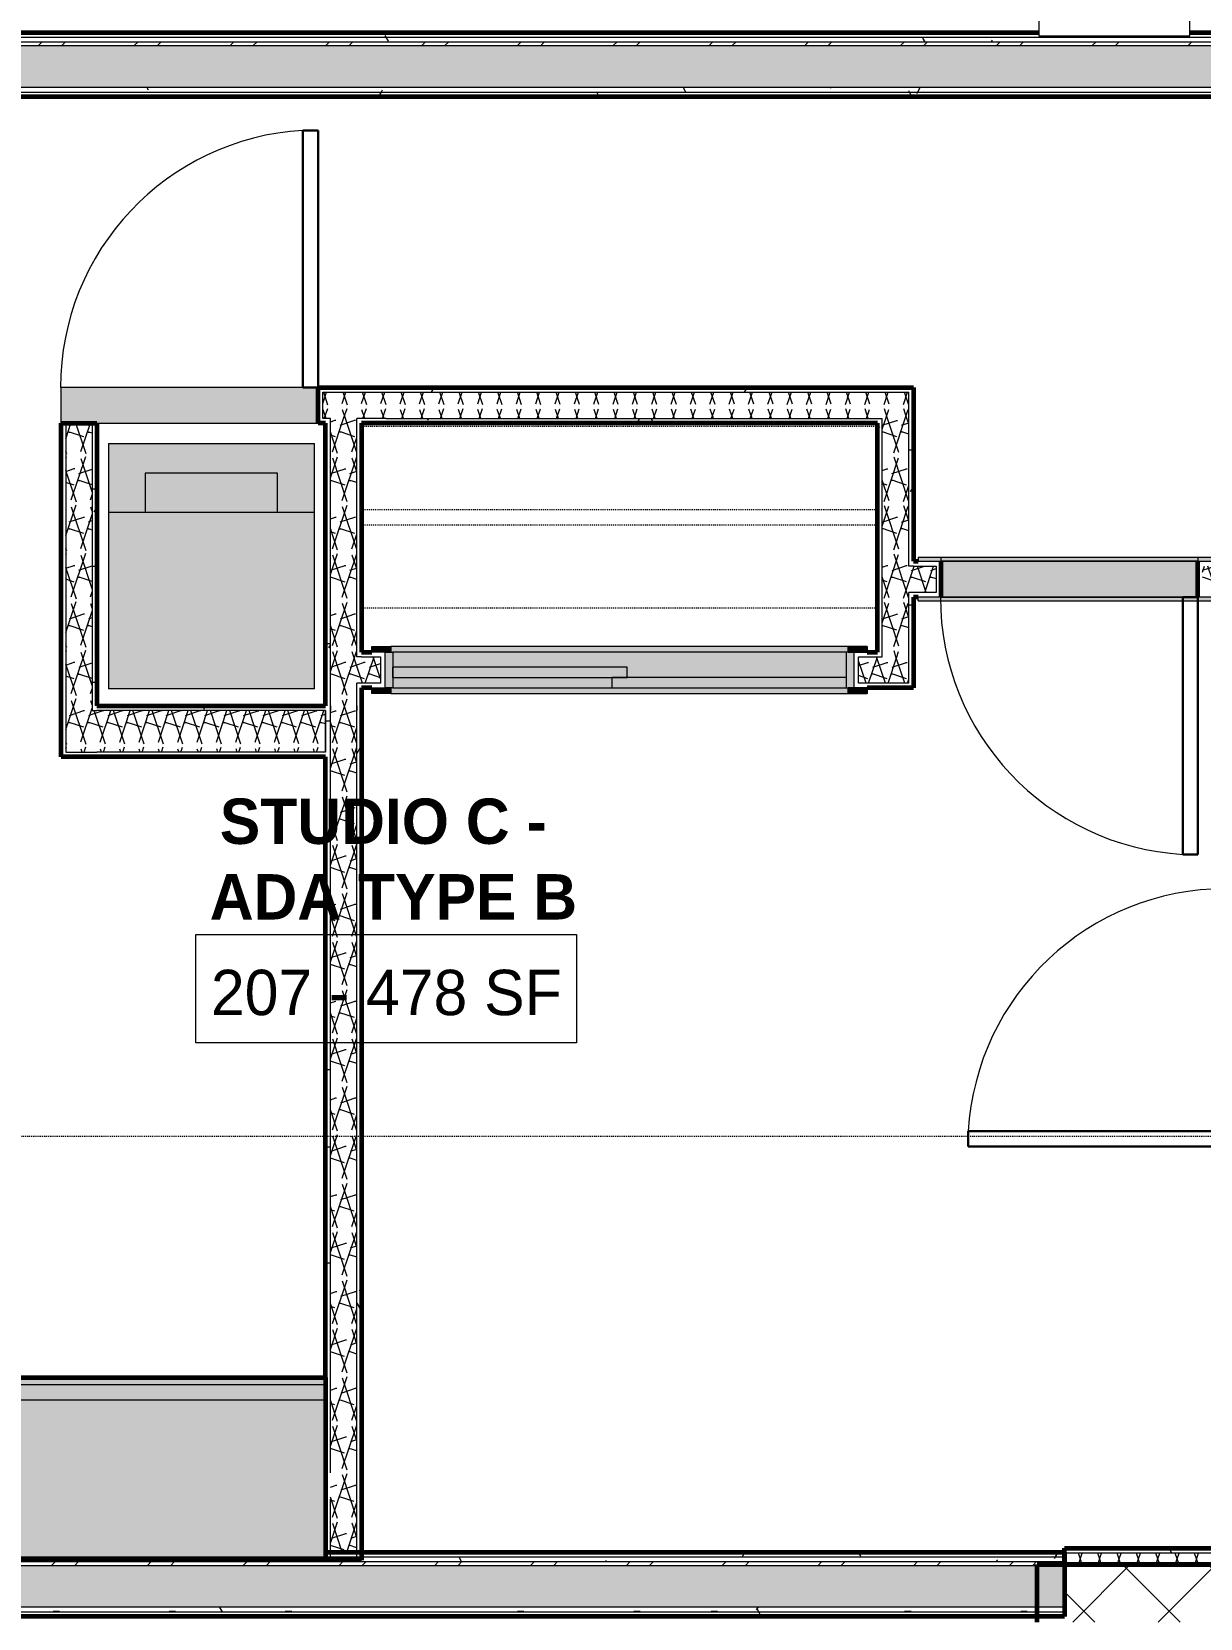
# Model space of a CAD drawing. Header units: inches. Extents: x -4110 to -1807, y 11006 to 12281.
# Drawn here: x -3719.9 to -3565.4, y 11544.7 to 11754.5 of the extents above; entities that cross this region are included whole.
import ezdxf

# ---------------------------------------------------------------- set-up
doc = ezdxf.new("R2010")
doc.units = ezdxf.units.IN
doc.header["$MEASUREMENT"] = 0
doc.linetypes.add('Aligning Line 1_8_', pattern=[0.25, 0.125, -0.125])
doc.linetypes.add('Dash', pattern=[0.25, 0.125, -0.125])
for name, color, linetype, lineweight in [('0-1', 7, 'Continuous', 5), ('0-2', 90, 'Continuous', 18), ('A-AREA-IDEN', 2, 'Continuous', 9), ('A-DOOR', 31, 'Continuous', 18), ('A-DOOR-1', 7, 'Continuous', 9), ('A-DOOR-2', 250, 'Continuous', 30), ('A-DOOR-FRAM-1', 31, 'Continuous', 18), ('A-DOOR-FRAM-2', 7, 'Continuous', 9), ('A-WALL', 113, 'Continuous', 18), ('A-WALL-1', 8, 'Continuous', 5), ('A-WALL-10', 113, 'Continuous', 60), ('A-WALL-3', 50, 'Continuous', 60), ('A-WALL-4', 90, 'Continuous', 18), ('A-WALL-PATT-1', 7, 'Continuous', 9), ('A-WALL-PATT-2', 253, 'Continuous', 9), ('A-WALL-PATT-4', 45, 'Continuous', 9), ('A-WALL-PATT-5', 111, 'Continuous', 9), ('G-ANNO-SYMB-1', 147, 'Aligning Line 1_8_', 9), ('I-WALL-2', 50, 'Continuous', 60), ('I-WALL-5', 2, 'Continuous', 60), ('P-SANR-FIXT-1', 55, 'Continuous', 9), ('P-SANR-FIXT-2', 7, 'Continuous', 9), ('Q-CASE-3', 7, 'Continuous', 9), ('Q-CASE-5', 9, 'Continuous', 9), ('Q-CASE-6', 50, 'Continuous', 60), ('Q-CASE-HDLN-1', 7, 'Dash', 9)]:
    doc.layers.add(name, color=color, linetype=linetype, lineweight=lineweight)
doc.styles.add('Century Gothic', font='ufonts.com_century-gothic.ttf', dxfattribs={"height": 6})
doc.styles.add('Century Gothic_B', font='GOTHICB.TTF', dxfattribs={"height": 6})
pattern_1 = [(161.57, (0.32, 0.32), (-2.560496185, -0.000537386), [0, -18.214, 2.022, 0]), (18.43, (-0.32, 0.32), (-2.560496185, 0.000537386), [0, -18.214, 2.022, 0]), (108.43, (0.32, 0.32), (1.27922091, -6.400876726), [6.07, -14.166]), (71.57, (-0.32, 0.32), (1.27922091, 6.400876726), [6.07, -14.166])]
pattern_2 = [(0, (0, 0), (20.48, 5.12), [0.845, -14.515, 0.845, -14.515, -81.92]), (0, (0, 0), (20.48, 5.12), [-30.72, 0.845, -29.875, 0.845, -14.515, -35.84]), (0, (0, 0), (20.48, 5.12), [-76.8, 0.845, -9.395, 0.845, -24.755]), (120, (7.68, 2.56), (-14.67405, 15.1762003), [0.845, -14.515, 0.845, -14.515, -81.92]), (120, (7.68, 2.56), (-14.67405, 15.1762003), [-30.72, 0.845, -29.875, 0.845, -14.515, -35.84]), (120, (7.68, 2.56), (-14.67405, 15.1762003), [-76.8, 0.845, -9.395, 0.845, -24.755]), (240, (10.24, 12.8), (-5.80595, -20.2962003), [0.845, -14.515, 0.845, -14.515, -81.92]), (240, (10.24, 12.8), (-5.80595, -20.2962003), [-30.72, 0.845, -29.875, 0.845, -14.515, -35.84]), (240, (10.24, 12.8), (-5.80595, -20.2962003), [-76.8, 0.845, -9.395, 0.845, -24.755])]
pattern_3 = [(45, (0, 0), (-6.335677, 6.335677), []), (45, (0, 9.6), (-6.335677, 6.335677), [])]

# ---------------------------------------------------------------- blocks, each defined once
blk = doc.blocks.new('OD_CW_Base Cabinet - OD_CW_Base Cabinet-3857761-ENLARGED RCP - 2ND FLOOR PLAN - EAST')
at = {"layer": 'Q-CASE-5'}
for points in [[(0.74, -1), (171.54, -1), (171.54, 0), (0.74, 0)], [(94.91, -3), (171.54, -3), (171.54, -1), (0.74, -1), (0.74, -3), (59.93, -3)], [(0.74, -24), (171.54, -24), (171.54, -3), (0.74, -3), (0.74, -14.18)]]:
    blk.add_hatch(color=256, dxfattribs=at).paths.add_polyline_path(points, flags=0)
at = {"layer": 'Q-CASE-3'}
for p, q in [((0.74, 0), (0.74, -1)), ((171.54, 0), (0.74, 0)), ((171.54, -1), (0.74, -1)), ((0.74, -1), (0.74, -3)), ((171.54, -1), (0.74, -1)), ((171.54, -1), (171.54, 0)), ((171.54, -3), (171.54, -1)), ((0.74, -3), (0.74, -24)), ((171.54, -3), (0.74, -3)), ((171.54, -24), (171.54, -3)), ((171.54, -24), (0.74, -24))]:
    blk.add_line(p, q, dxfattribs=at)
at = {"layer": 'Q-CASE-6'}
for p, q in [((0.74, -24), (0.74, 0)), ((0.74, 0), (171.54, 0)), ((171.54, 0), (171.54, -24)), ((171.54, -24), (0.74, -24))]:
    blk.add_line(p, q, dxfattribs=at)
blk = doc.blocks.new('Toilet-Domestic-3D - Toilet-Domestic-3D-3234795-ENLARGED RCP - 2ND FLOOR PLAN - EAST')
at = {"layer": 'P-SANR-FIXT-2'}
for p, q in [((-3.74, 10), (-2.74, 11)), ((-2.74, 11), (-1.87, 11.5)), ((-1.87, 11.5), (-0.5, 12)), ((-0.5, 12), (0.5, 12)), ((0.5, 12), (1.87, 11.5)), ((1.87, 11.5), (2.74, 11)), ((2.74, 11), (3.74, 10)), ((-5.13, 8), (-3.74, 10)), ((3.74, 10), (5.13, 8)), ((-6.06, 6), (-5.13, 8)), ((5.13, 8), (6.06, 6)), ((-6.79, 4), (-6.06, 6)), ((6.06, 6), (6.79, 4)), ((-7.33, 1.99), (-6.79, 4)), ((6.79, 4), (7.33, 1.99)), ((-7.5, 0), (-7.33, 1.99)), ((7.33, 1.99), (7.5, 0)), ((-7.41, -1), (-7.5, 0)), ((-7.24, -2), (-7.41, -1)), ((-6.97, -3), (-7.24, -2)), ((7.24, -2), (6.97, -3)), ((7.41, -1), (7.24, -2)), ((7.5, 0), (7.41, -1)), ((-6.4, -4), (-6.97, -3)), ((-5.21, -5), (-6.4, -4)), ((6.4, -4), (5.21, -5)), ((6.97, -3), (6.4, -4)), ((-3.84, -5.5), (-5.21, -5)), ((-4.86, -8.02), (-5.21, -5)), ((-1, -6), (-3.84, -5.5)), ((1, -6), (-1, -6)), ((3.84, -5.5), (1, -6)), ((5.21, -5), (3.84, -5.5)), ((4.86, -8.02), (5.21, -5)), ((6.25, -8.02), (-6.25, -8.02)), ((-9.98, -11.75), (-9.98, -19.48)), ((9.98, -19.48), (9.98, -11.75)), ((-9.98, -19.48), (9.98, -19.48))]:
    blk.add_line(p, q, dxfattribs=at)
for centre, start, end in [((-6.25, -11.75), 90, 180), ((6.25, -11.75), 0, 90)]:
    blk.add_arc(centre, 3.73, start, end, dxfattribs=at)
blk = doc.blocks.new('SLIDING - FLUSH - SLIDING - FLUSH - 5-0 x 6-8-3934327-ENLARGED RCP - 2ND FLOOR PLAN - EAST')
at = {"layer": 'A-DOOR'}
for points in [[(-32.31, 3), (-32.75, 3), (-32.75, 2.25), (-30.25, 2.25), (-30.25, 3), (-31.62, 3)], [(-19.21, 3), (-30.25, 3), (-30.25, 2.25), (30.25, 2.25), (30.25, 3), (-7.22, 3)], [(1, 2.25), (-30, 2.25), (-30, 0.87), (1, 0.87)], [(31, 3), (30.25, 3), (30.25, 2.25), (32.75, 2.25), (32.75, 3), (31.3, 3)], [(30, 0.87), (-1, 0.87), (-1, -0.5), (30, -0.5)], [(-31, -2.5), (-32.75, -2.5), (-32.75, -3.25), (-30.25, -3.25), (-30.25, -2.5)], [(-19.21, -2.5), (-30.25, -2.5), (-30.25, -3.25), (30.25, -3.25), (30.25, -2.5), (-16.5, -2.5)], [(32.75, -2.5), (30.25, -2.5), (30.25, -3.25), (32.75, -3.25)]]:
    blk.add_hatch(color=256, dxfattribs=at).paths.add_polyline_path(points, flags=0)
at = {"layer": 'A-DOOR-FRAM-1'}
for points in [[(-30.25, 2.25), (-31, 2.25), (-31, -2.5), (-30, -2.5), (-30, 2.25)], [(30, 2.25), (30, -2.5), (31, -2.5), (31, 2.25), (30.25, 2.25)]]:
    blk.add_hatch(color=256, dxfattribs=at).paths.add_polyline_path(points, flags=0)
h = blk.add_hatch(color=256, dxfattribs=at)
h.paths.add_polyline_path([(30, 2.25), (1, 2.25), (1, 0.87), (30, 0.87)], flags=0)
h.paths.add_polyline_path([(-30, 0.87), (-30, -2.5), (30, -2.5), (30, -0.5), (-1, -0.5), (-1, 0.87), (-19.21, 0.87)], flags=0)
at = {"layer": 'A-DOOR-1'}
for p, q in [((-32.75, 2.25), (-32.75, 3)), ((-30.25, 3), (-32.75, 3)), ((-32.75, 2.25), (-30.25, 2.25)), ((30.25, 3), (-30.25, 3)), ((-30.25, 3), (-30.25, 2.25)), ((1, 2.25), (-30, 2.25)), ((-30, 2.25), (-30, 0.87)), ((1, 2.25), (1, 0.87)), ((30.25, 2.25), (30.25, 3)), ((30.25, 3), (32.75, 3)), ((32.75, 2.25), (30.25, 2.25)), ((32.75, 3), (32.75, 2.25)), ((-30, 0.87), (1, 0.87)), ((30, 0.87), (-1, 0.87)), ((-1, 0.87), (-1, -0.5)), ((30, 0.87), (30, -0.5)), ((-1, -0.5), (30, -0.5)), ((-32.75, -3.25), (-32.75, -2.5)), ((-30.25, -2.5), (-32.75, -2.5)), ((-32.75, -3.25), (-30.25, -3.25)), ((-30.25, -2.5), (-30.25, -3.25)), ((-30.25, -3.25), (30.25, -3.25)), ((30.25, -2.5), (32.75, -2.5)), ((30.25, -3.25), (30.25, -2.5)), ((32.75, -3.25), (30.25, -3.25)), ((32.75, -2.5), (32.75, -3.25))]:
    blk.add_line(p, q, dxfattribs=at)
at = {"layer": 'A-DOOR-FRAM-2'}
for p, q in [((-30, 2.25), (-31, 2.25)), ((-31, -2.5), (-31, 2.25)), ((-30, 2.25), (-30, -2.5)), ((30, 2.25), (1, 2.25)), ((30, -2.5), (30, 2.25)), ((30, 2.25), (31, 2.25)), ((31, 2.25), (31, -2.5)), ((-31, -2.5), (-30, -2.5)), ((-30, -2.5), (30, -2.5)), ((31, -2.5), (30, -2.5))]:
    blk.add_line(p, q, dxfattribs=at)
blk = doc.blocks.new('SWING - SINGLE - FLUSH - SWING - FLUSH - 2-10 x 6-8 - PRIVACY-3983845-ENLARGED RCP - 2ND FLOOR PLAN - EAST')
at = {"layer": 'A-DOOR-FRAM-1'}
for points in [[(-17.63, 2.38), (-17, 2.38), (-17, 2.88), (-20, 2.88), (-20, 2.38)], [(-17, 2.38), (17, 2.38), (17, 2.88), (-17, 2.88)], [(20, 2.38), (20, 2.88), (17, 2.88), (17, 2.38)], [(-17, -2.87), (-17, -2.37), (-20, -2.37), (-20, -2.87), (-17.63, -2.87)], [(17, -2.87), (17, -2.37), (-17, -2.37), (-17, -2.87), (16.5, -2.87)], [(20, -2.87), (20, -2.37), (17, -2.37), (17, -2.87), (19.65, -2.87)]]:
    blk.add_hatch(color=256, dxfattribs=at).paths.add_polyline_path(points, flags=0)
at = {"layer": 'A-DOOR-1'}
blk.add_arc((17, -2.37), 34.07, 180, 266.6343, dxfattribs=at)
at = {"layer": 'A-DOOR-2'}
for p, q in [((15, -2.37), (15, -36.38)), ((17, -2.37), (15, -2.37)), ((17, -2.37), (17, -36.38)), ((17, -36.38), (15, -36.38))]:
    blk.add_line(p, q, dxfattribs=at)
at = {"layer": 'A-DOOR-FRAM-2'}
for p, q in [((-17, 2.88), (-20, 2.88)), ((-20, 2.88), (-20, 2.38)), ((-20, 2.38), (-17, 2.38)), ((17, 2.88), (-17, 2.88)), ((-17, 2.88), (-17, 2.38)), ((-17, 2.38), (17, 2.38)), ((20, 2.88), (17, 2.88)), ((17, 2.88), (17, 2.38)), ((17, 2.38), (20, 2.38)), ((20, 2.88), (20, 2.38)), ((-17, -2.37), (-20, -2.37)), ((-20, -2.87), (-20, -2.37)), ((-20, -2.87), (-17, -2.87)), ((17, -2.37), (-17, -2.37)), ((-17, -2.87), (-17, -2.37)), ((-17, -2.87), (17, -2.87)), ((20, -2.37), (17, -2.37)), ((17, -2.87), (17, -2.37)), ((17, -2.87), (20, -2.87)), ((20, -2.87), (20, -2.37))]:
    blk.add_line(p, q, dxfattribs=at)
blk = doc.blocks.new('OD_CW_Closet - OD_CW_Closet-3786619-ENLARGED RCP - 2ND FLOOR PLAN - EAST')
at = {"layer": 'Q-CASE-HDLN-1'}
for p, q in [((68.99, 24), (0.74, 24)), ((0.74, 13), (68.99, 13)), ((0.74, 11), (68.99, 11)), ((0.74, 0), (68.99, 0))]:
    blk.add_line(p, q, dxfattribs=at)
blk = doc.blocks.new('SWING - SINGLE - FLUSH - SWING - FLUSH - 2-10 x 6-8 - PRIVACY-3983846-ENLARGED RCP - 2ND FLOOR PLAN - EAST')
at = {"layer": 'A-DOOR-FRAM-1'}
for points in [[(-17.63, 2.38), (-17, 2.38), (-17, 2.88), (-20, 2.88), (-20, 2.38)], [(-17, 2.38), (17, 2.38), (17, 2.88), (-17, 2.88)], [(20, 2.38), (20, 2.88), (17, 2.88), (17, 2.38), (17.62, 2.38)], [(-17.63, -2.87), (-17, -2.87), (-17, -2.37), (-20, -2.37), (-20, -2.87)], [(-17, -2.87), (17, -2.87), (17, -2.37), (-17, -2.37)], [(17, -2.87), (20, -2.87), (20, -2.37), (17, -2.37)]]:
    blk.add_hatch(color=256, dxfattribs=at).paths.add_polyline_path(points, flags=0)
at = {"layer": 'A-DOOR-1'}
blk.add_arc((17, -2.37), 34.07, 180, 266.6343, dxfattribs=at)
at = {"layer": 'A-DOOR-2'}
for p, q in [((15, -2.37), (15, -36.38)), ((17, -2.37), (15, -2.37)), ((17, -2.37), (17, -36.38)), ((17, -36.38), (15, -36.38))]:
    blk.add_line(p, q, dxfattribs=at)
at = {"layer": 'A-DOOR-FRAM-2'}
for p, q in [((-17, 2.88), (-20, 2.88)), ((-20, 2.88), (-20, 2.38)), ((-20, 2.38), (-17, 2.38)), ((17, 2.88), (-17, 2.88)), ((-17, 2.88), (-17, 2.38)), ((-17, 2.38), (17, 2.38)), ((20, 2.88), (17, 2.88)), ((17, 2.88), (17, 2.38)), ((17, 2.38), (20, 2.38)), ((20, 2.88), (20, 2.38)), ((-17, -2.37), (-20, -2.37)), ((-20, -2.87), (-20, -2.37)), ((-20, -2.87), (-17, -2.87)), ((17, -2.37), (-17, -2.37)), ((-17, -2.87), (-17, -2.37)), ((-17, -2.87), (17, -2.87)), ((20, -2.37), (17, -2.37)), ((17, -2.87), (17, -2.37)), ((17, -2.87), (20, -2.87)), ((20, -2.87), (20, -2.37))]:
    blk.add_line(p, q, dxfattribs=at)
blk = doc.blocks.new('SWING - SINGLE - FLUSH - SWING - OFFSET PIVOT - 34_ x 80_ - DRYWALL FRAME-3983855-ENLARGED RCP - 2ND FLOOR PLAN - EAST')
at = {"layer": 'A-DOOR-1'}
blk.add_arc((17, 2.37), 34.07, 93.3657, 180, dxfattribs=at)
at = {"layer": 'A-DOOR-2'}
for p, q in [((15, 2.37), (15, 36.38)), ((17, 36.38), (15, 36.38)), ((17, 2.37), (17, 36.38)), ((17, 2.37), (15, 2.37))]:
    blk.add_line(p, q, dxfattribs=at)
blk = doc.blocks.new('Stacked Washer and Dryer - 26_x25_ - Private-3627842-ENLARGED RCP - 2ND FLOOR PLAN - EAST')
at = {"layer": 'P-SANR-FIXT-1'}
blk.add_hatch(color=256, dxfattribs=at).paths.add_polyline_path([(0, 13.62), (0, -13.63), (32.44, -13.63), (32.44, 13.62), (1.37, 13.62)], flags=0)
at = {"layer": 'P-SANR-FIXT-2'}
for p, q in [((32.44, 13.62), (0, 13.62)), ((0, -13.63), (0, 13.62)), ((23.34, -13.63), (23.34, 13.62)), ((32.44, 13.62), (32.44, -13.63)), ((28.53, 8.75), (23.34, 8.75)), ((28.53, -8.75), (28.53, 8.75)), ((23.34, -8.75), (28.53, -8.75)), ((0, -13.63), (32.44, -13.63))]:
    blk.add_line(p, q, dxfattribs=at)
blk = doc.blocks.new('CTR - 1st Phase - Unit Layouts_rvt-1-ENLARGED RCP - 2ND FLOOR PLAN - EAST')
at = {"layer": 'A-WALL-1'}
for points in [[(-3682.55, 11702.74), (-3682.05, 11702.74), (-3682.05, 11707.49), (-3716.05, 11707.49), (-3716.05, 11702.74), (-3690.32, 11702.74)], [(-3565.67, 11679.74), (-3565.67, 11684.49), (-3599.67, 11684.49), (-3599.67, 11679.74), (-3589.28, 11679.74)]]:
    blk.add_hatch(color=256, dxfattribs=at).paths.add_polyline_path(points, flags=0)
at = {"layer": 'A-WALL-PATT-1'}
h = blk.add_hatch(dxfattribs=at)
h.set_pattern_fill('FP_1', color=256, style=0, pattern_type=2)
h.set_pattern_definition(pattern_2)
h.paths.add_polyline_path([(-3681.42, 11705.11), (-3681.42, 11706.86), (-3673.05, 11706.86), (-3673.05, 11707.49), (-3682.05, 11707.49), (-3682.05, 11705.11)], flags=0)
h = blk.add_hatch(dxfattribs=at)
h.set_pattern_fill('FP_1', color=256, style=0, pattern_type=2)
h.set_pattern_definition(pattern_2)
h.paths.add_polyline_path([(-3603.92, 11706.86), (-3603.3, 11706.86), (-3603.3, 11707.49), (-3673.05, 11707.49), (-3673.05, 11706.86), (-3607.42, 11706.86)], flags=0)
h = blk.add_hatch(dxfattribs=at)
h.set_pattern_fill('FP_1', color=256, style=0, pattern_type=2)
h.set_pattern_definition(pattern_2)
h.paths.add_polyline_path([(-3603.3, 11668.36), (-3603.3, 11680.36), (-3603.92, 11680.36), (-3603.92, 11668.36)], flags=0)
h.paths.add_polyline_path([(-3603.92, 11683.86), (-3603.3, 11683.86), (-3603.3, 11706.86), (-3603.92, 11706.86), (-3603.92, 11685.37)], flags=0)
h = blk.add_hatch(dxfattribs=at)
h.set_pattern_fill('FP_1', color=256, style=0, pattern_type=2)
h.set_pattern_definition(pattern_2)
h.paths.add_polyline_path([(-3673.05, 11702.74), (-3607.42, 11702.74), (-3607.42, 11703.36), (-3673.05, 11703.36)], flags=0)
h = blk.add_hatch(dxfattribs=at)
h.set_pattern_fill('FP_1', color=256, style=0, pattern_type=2)
h.set_pattern_definition(pattern_2)
h.paths.add_polyline_path([(-3711.92, 11664.74), (-3711.3, 11664.74), (-3711.3, 11702.74), (-3711.92, 11702.74), (-3711.92, 11674.11)], flags=0)
h = blk.add_hatch(dxfattribs=at)
h.set_pattern_fill('FP_1', color=256, style=0, pattern_type=2)
h.set_pattern_definition(pattern_2)
h.paths.add_polyline_path([(-3681.05, 11665.36), (-3680.42, 11665.36), (-3680.42, 11702.74), (-3681.05, 11702.74), (-3681.05, 11666.45)], flags=0)
h = blk.add_hatch(dxfattribs=at)
h.set_pattern_fill('FP_1', color=256, style=0, pattern_type=2)
h.set_pattern_definition(pattern_2)
h.paths.add_polyline_path([(-3608.05, 11672.49), (-3607.42, 11672.49), (-3607.42, 11702.74), (-3608.05, 11702.74), (-3608.05, 11675.91)], flags=0)
h = blk.add_hatch(dxfattribs=at)
h.set_pattern_fill('FP_1', color=256, style=0, pattern_type=2)
h.set_pattern_definition(pattern_2)
h.paths.add_polyline_path([(-3600.3, 11682.11), (-3599.67, 11682.11), (-3599.67, 11684.49), (-3603.3, 11684.49), (-3603.3, 11683.86), (-3600.3, 11683.86)], flags=0)
h.paths.add_polyline_path([(-3565.67, 11682.11), (-3565.05, 11682.11), (-3565.05, 11683.86), (-3554.3, 11683.86), (-3554.3, 11682.11), (-3553.67, 11682.11), (-3553.67, 11684.49), (-3565.67, 11684.47), (-3565.67, 11683.86)], flags=0)
h.paths.add_polyline_path([(-3519.67, 11682.11), (-3519.05, 11682.11), (-3519.05, 11683.86), (-3504.68, 11683.86), (-3504.68, 11684.49), (-3519.67, 11684.49), (-3519.67, 11683.84)], flags=0)
h = blk.add_hatch(dxfattribs=at)
h.set_pattern_fill('FP_1', color=256, style=0, pattern_type=2)
h.set_pattern_definition(pattern_2)
h.paths.add_polyline_path([(-3673.17, 11670.11), (-3673.17, 11672.49), (-3676.3, 11672.49), (-3676.3, 11671.86), (-3673.8, 11671.86), (-3673.8, 11670.11), (-3673.48, 11670.11)], flags=0)
h.paths.add_polyline_path([(-3611.17, 11670.11), (-3610.55, 11670.11), (-3610.55, 11671.86), (-3607.42, 11671.86), (-3607.42, 11672.49), (-3611.17, 11672.49), (-3611.17, 11671.71)], flags=0)
h = blk.add_hatch(dxfattribs=at)
h.set_pattern_fill('FP_1', color=256, style=0, pattern_type=2)
h.set_pattern_definition(pattern_2)
h.paths.add_polyline_path([(-3711.3, 11664.74), (-3681.05, 11664.74), (-3681.05, 11665.36), (-3711.3, 11665.36)], flags=0)
h = blk.add_hatch(dxfattribs=at)
h.set_pattern_fill('FP_1', color=256, style=0, pattern_type=2)
h.set_pattern_definition(pattern_2)
h.paths.add_polyline_path([(-3680.96, 11553.44), (-3680.42, 11553.44), (-3680.42, 11560.18), (-3681.05, 11560.18), (-3681.05, 11553.44)], flags=0)
h.paths.add_polyline_path([(-3681.05, 11563.93), (-3680.42, 11563.93), (-3680.42, 11665.36), (-3681.05, 11665.36), (-3681.05, 11564.55)], flags=0)
h = blk.add_hatch(dxfattribs=at)
h.set_pattern_fill('FP_1', color=256, style=0, pattern_type=2)
h.set_pattern_definition(pattern_2)
h.paths.add_polyline_path([(-3676.92, 11553.44), (-3676.3, 11553.44), (-3676.3, 11665.36), (-3676.92, 11665.36), (-3676.92, 11563.93)], flags=0)
h = blk.add_hatch(dxfattribs=at)
h.set_pattern_fill('FP_1', color=256, style=0, pattern_type=2)
h.set_pattern_definition(pattern_2)
h.paths.add_polyline_path([(-3711.92, 11658.61), (-3681.05, 11658.61), (-3681.05, 11659.24), (-3715.42, 11659.24), (-3715.41, 11658.61)], flags=0)
at = {"layer": 'A-WALL-PATT-2'}
h = blk.add_hatch(dxfattribs=at)
h.set_pattern_fill('FP_2', color=256, style=0, pattern_type=2)
h.set_pattern_definition(pattern_1)
h.paths.add_polyline_path([(-3673.05, 11703.36), (-3673.05, 11706.86), (-3681.42, 11706.86), (-3681.42, 11703.36), (-3676.92, 11703.36)], flags=0)
h = blk.add_hatch(dxfattribs=at)
h.set_pattern_fill('FP_2', color=256, style=0, pattern_type=2)
h.set_pattern_definition(pattern_1)
h.paths.add_polyline_path([(-3607.42, 11703.36), (-3603.92, 11703.36), (-3603.92, 11706.86), (-3673.05, 11706.86), (-3673.05, 11703.36), (-3622.96, 11703.36)], flags=0)
h = blk.add_hatch(dxfattribs=at)
h.set_pattern_fill('FP_2', color=256, style=0, pattern_type=2)
h.set_pattern_definition(pattern_1)
h.paths.add_polyline_path([(-3680.42, 11664.74), (-3676.92, 11664.74), (-3676.94, 11703.36), (-3680.42, 11703.36), (-3680.42, 11665.36)], flags=0)
h = blk.add_hatch(dxfattribs=at)
h.set_pattern_fill('FP_2', color=256, style=0, pattern_type=2)
h.set_pattern_definition(pattern_1)
h.paths.add_polyline_path([(-3607.42, 11671.86), (-3603.92, 11671.86), (-3603.92, 11703.36), (-3607.42, 11703.36), (-3607.42, 11672.49)], flags=0)
h = blk.add_hatch(dxfattribs=at)
h.set_pattern_fill('FP_2', color=256, style=0, pattern_type=2)
h.set_pattern_definition(pattern_1)
h.paths.add_polyline_path([(-3715.42, 11659.24), (-3711.92, 11659.24), (-3711.92, 11702.74), (-3715.42, 11702.74), (-3715.42, 11664.74)], flags=0)
h = blk.add_hatch(dxfattribs=at)
h.set_pattern_fill('FP_2', color=256, style=0, pattern_type=2)
h.set_pattern_definition(pattern_1)
h.paths.add_polyline_path([(-3603.92, 11680.36), (-3600.3, 11680.36), (-3600.3, 11683.86), (-3603.92, 11683.86), (-3603.92, 11682.11)], flags=0)
h.paths.add_polyline_path([(-3555.6, 11680.36), (-3554.3, 11680.36), (-3554.3, 11683.86), (-3565.05, 11683.86), (-3565.05, 11680.36), (-3557.92, 11680.36)], flags=0)
h.paths.add_polyline_path([(-3511.3, 11680.36), (-3504.68, 11680.36), (-3504.68, 11683.86), (-3519.05, 11683.86), (-3519.05, 11680.36)], flags=0)
h = blk.add_hatch(dxfattribs=at)
h.set_pattern_fill('FP_2', color=256, style=0, pattern_type=2)
h.set_pattern_definition(pattern_1)
h.paths.add_polyline_path([(-3676.92, 11668.36), (-3673.8, 11668.36), (-3673.8, 11671.86), (-3676.92, 11671.86), (-3676.92, 11670.11)], flags=0)
h.paths.add_polyline_path([(-3609.26, 11668.36), (-3603.92, 11668.36), (-3603.92, 11671.86), (-3610.55, 11671.86), (-3610.55, 11668.36)], flags=0)
h = blk.add_hatch(dxfattribs=at)
h.set_pattern_fill('FP_2', color=256, style=0, pattern_type=2)
h.set_pattern_definition(pattern_1)
h.paths.add_polyline_path([(-3711.92, 11659.24), (-3681.05, 11659.24), (-3681.05, 11664.74), (-3711.92, 11664.74)], flags=0)
h = blk.add_hatch(dxfattribs=at)
h.set_pattern_fill('FP_2', color=256, style=0, pattern_type=2)
h.set_pattern_definition(pattern_1)
h.paths.add_polyline_path([(-3676.92, 11552.36), (-3676.92, 11664.74), (-3680.42, 11664.74), (-3680.42, 11553.44), (-3677.25, 11553.44)], flags=0)
at = {"layer": 'A-WALL-3'}
for p, q in [((-3682.05, 11702.74), (-3682.05, 11707.49)), ((-3682.05, 11707.49), (-3673.05, 11707.49)), ((-3673.05, 11707.49), (-3603.3, 11707.49)), ((-3603.3, 11707.49), (-3603.3, 11706.86)), ((-3603.3, 11706.86), (-3603.3, 11702.74)), ((-3716.05, 11658.61), (-3716.05, 11702.74)), ((-3716.05, 11702.74), (-3711.3, 11702.74)), ((-3711.3, 11702.74), (-3711.3, 11665.36)), ((-3681.05, 11702.74), (-3682.05, 11702.74)), ((-3681.05, 11665.36), (-3681.05, 11702.74)), ((-3673.05, 11702.74), (-3676.3, 11702.74)), ((-3676.3, 11702.74), (-3676.3, 11672.49)), ((-3608.05, 11702.74), (-3673.05, 11702.74)), ((-3608.05, 11672.49), (-3608.05, 11702.74)), ((-3603.3, 11702.74), (-3603.3, 11684.49)), ((-3603.3, 11684.49), (-3602.67, 11684.49)), ((-3599.67, 11684.49), (-3599.67, 11679.74)), ((-3565.67, 11679.74), (-3565.67, 11684.49)), ((-3602.67, 11679.74), (-3603.3, 11679.74)), ((-3603.3, 11679.74), (-3603.3, 11672.49)), ((-3676.3, 11672.49), (-3674.92, 11672.49)), ((-3609.42, 11672.49), (-3608.05, 11672.49)), ((-3603.3, 11672.49), (-3603.3, 11668.36)), ((-3674.92, 11667.74), (-3676.3, 11667.74)), ((-3676.3, 11667.74), (-3676.3, 11665.36)), ((-3603.3, 11667.74), (-3609.42, 11667.74)), ((-3603.3, 11668.36), (-3603.3, 11667.74)), ((-3711.3, 11665.36), (-3681.05, 11665.36)), ((-3676.3, 11665.36), (-3676.3, 11552.36)), ((-3715.42, 11658.61), (-3716.05, 11658.61)), ((-3711.3, 11658.61), (-3715.42, 11658.61)), ((-3681.05, 11658.61), (-3711.3, 11658.61)), ((-3681.05, 11576.55), (-3681.05, 11658.61)), ((-3681.05, 11552.36), (-3681.05, 11552.55)), ((-3676.3, 11552.36), (-3681.05, 11552.36))]:
    blk.add_line(p, q, dxfattribs=at)
at = {"layer": 'A-WALL-4'}
for p, q in [((-3716.05, 11702.74), (-3716.05, 11707.49)), ((-3682.05, 11707.49), (-3716.05, 11707.49)), ((-3681.42, 11705.11), (-3681.42, 11706.86)), ((-3681.42, 11706.86), (-3673.05, 11706.86)), ((-3681.42, 11703.36), (-3681.42, 11705.11)), ((-3673.05, 11706.86), (-3603.92, 11706.86)), ((-3603.92, 11703.36), (-3603.92, 11706.86)), ((-3680.42, 11703.36), (-3681.42, 11703.36)), ((-3680.42, 11702.74), (-3680.42, 11703.36)), ((-3673.05, 11703.36), (-3676.92, 11703.36)), ((-3676.92, 11702.74), (-3676.92, 11703.36)), ((-3673.05, 11703.36), (-3607.42, 11703.36)), ((-3607.42, 11702.74), (-3607.42, 11703.36)), ((-3603.92, 11702.74), (-3603.92, 11703.36)), ((-3715.42, 11702.74), (-3715.42, 11659.24)), ((-3711.92, 11702.74), (-3711.92, 11664.74)), ((-3711.3, 11702.74), (-3682.05, 11702.74)), ((-3680.42, 11665.36), (-3680.42, 11702.74)), ((-3676.92, 11671.86), (-3676.92, 11702.74)), ((-3607.42, 11672.49), (-3607.42, 11702.74)), ((-3603.92, 11683.86), (-3603.92, 11702.74)), ((-3565.67, 11684.49), (-3599.67, 11684.49)), ((-3603.3, 11683.86), (-3603.92, 11683.86)), ((-3603.3, 11683.86), (-3600.3, 11683.86)), ((-3600.3, 11683.86), (-3600.3, 11682.11)), ((-3600.3, 11682.11), (-3600.3, 11680.36)), ((-3603.3, 11680.36), (-3603.92, 11680.36)), ((-3603.92, 11672.49), (-3603.92, 11680.36)), ((-3600.3, 11680.36), (-3603.3, 11680.36)), ((-3599.67, 11679.74), (-3565.67, 11679.74)), ((-3676.3, 11671.86), (-3676.92, 11671.86)), ((-3676.3, 11671.86), (-3673.8, 11671.86)), ((-3673.8, 11671.86), (-3673.8, 11670.11)), ((-3610.55, 11670.11), (-3610.55, 11671.86)), ((-3610.55, 11671.86), (-3607.42, 11671.86)), ((-3607.42, 11671.86), (-3607.42, 11672.49)), ((-3603.92, 11671.86), (-3603.92, 11672.49)), ((-3603.92, 11668.36), (-3603.92, 11671.86)), ((-3673.8, 11670.11), (-3673.8, 11668.36)), ((-3610.55, 11668.36), (-3610.55, 11670.11)), ((-3676.3, 11668.36), (-3676.92, 11668.36)), ((-3676.92, 11665.36), (-3676.92, 11668.36)), ((-3673.8, 11668.36), (-3676.3, 11668.36)), ((-3603.92, 11668.36), (-3610.55, 11668.36)), ((-3680.42, 11664.74), (-3680.42, 11665.36)), ((-3680.42, 11665.36), (-3680.42, 11664.74)), ((-3676.92, 11664.74), (-3676.92, 11665.36)), ((-3676.92, 11665.36), (-3676.92, 11664.74)), ((-3711.92, 11664.74), (-3711.3, 11664.74)), ((-3681.05, 11664.74), (-3711.3, 11664.74)), ((-3681.05, 11659.24), (-3681.05, 11664.74)), ((-3681.05, 11664.74), (-3681.05, 11659.24)), ((-3680.42, 11563.93), (-3680.42, 11664.74)), ((-3676.92, 11552.36), (-3676.92, 11664.74)), ((-3715.42, 11659.24), (-3711.92, 11659.24)), ((-3711.92, 11659.24), (-3711.3, 11659.24)), ((-3681.05, 11659.24), (-3711.3, 11659.24)), ((-3680.42, 11560.18), (-3680.42, 11560.43)), ((-3680.42, 11552.36), (-3680.42, 11560.18))]:
    blk.add_line(p, q, dxfattribs=at)
at = {"layer": '0-2'}
for name, p in [('Toilet-Domestic-3D - Toilet-Domestic-3D-3234795-ENLARGED RCP - 2ND FLOOR PLAN - EAST', (-3576.72, 11773.48)), ('SWING - SINGLE - FLUSH - SWING - OFFSET PIVOT - 34_ x 80_ - DRYWALL FRAME-3983855-ENLARGED RCP - 2ND FLOOR PLAN - EAST', (-3699.05, 11705.11)), ('OD_CW_Closet - OD_CW_Closet-3786619-ENLARGED RCP - 2ND FLOOR PLAN - EAST', (-3677.04, 11678.33)), ('SWING - SINGLE - FLUSH - SWING - FLUSH - 2-10 x 6-8 - PRIVACY-3983845-ENLARGED RCP - 2ND FLOOR PLAN - EAST', (-3582.67, 11682.11)), ('OD_CW_Base Cabinet - OD_CW_Base Cabinet-3857761-ENLARGED RCP - 2ND FLOOR PLAN - EAST', (-3852.59, 11576.55))]:
    blk.add_blockref(name, p, dxfattribs=at)
for name, p, rotation in [('Stacked Washer and Dryer - 26_x25_ - Private-3627842-ENLARGED RCP - 2ND FLOOR PLAN - EAST', (-3696.17, 11667.61), 90.00000000000593), ('SLIDING - FLUSH - SLIDING - FLUSH - 5-0 x 6-8-3934327-ENLARGED RCP - 2ND FLOOR PLAN - EAST', (-3642.17, 11669.99), 180), ('SWING - SINGLE - FLUSH - SWING - FLUSH - 2-10 x 6-8 - PRIVACY-3983846-ENLARGED RCP - 2ND FLOOR PLAN - EAST', (-3559.67, 11624.11), 269.9999999999978)]:
    blk.add_blockref(name, p, dxfattribs=dict(at, rotation=rotation))
blk = doc.blocks.new('CTR - 1st Phase -Stairs _ Elevators_rvt-1-ENLARGED RCP - 2ND FLOOR PLAN - EAST')
at = {"layer": 'A-WALL-PATT-1'}
h = blk.add_hatch(dxfattribs=at)
h.set_pattern_fill('FP_1', color=256, style=0, pattern_type=2)
h.set_pattern_definition(pattern_2)
h.paths.add_polyline_path([(-3583.32, 11552.19), (-3583.32, 11552.81), (-3676.92, 11552.81), (-3676.92, 11552.36), (-3677.06, 11552.81), (-3681.05, 11552.81), (-3681.05, 11552.55), (-3823.82, 11552.55), (-3823.82, 11552.19), (-3586.95, 11552.19)], flags=0)
h = blk.add_hatch(dxfattribs=at)
h.set_pattern_fill('FP_1', color=256, style=0, pattern_type=2)
h.set_pattern_definition(pattern_2)
h.paths.add_polyline_path([(-3672.32, 11552.81), (-3583.32, 11552.81), (-3583.32, 11553.44), (-3676.92, 11553.44), (-3676.92, 11552.81)], flags=0)
h.paths.add_polyline_path([(-3677.06, 11552.81), (-3677.25, 11553.44), (-3681.05, 11553.44), (-3681.05, 11552.81), (-3680.42, 11552.81)], flags=0)
h = blk.add_hatch(dxfattribs=at)
h.set_pattern_fill('FP_1', color=256, style=0, pattern_type=2)
h.set_pattern_definition(pattern_2)
h.paths.add_polyline_path([(-3586.95, 11545.56), (-3583.32, 11545.56), (-3583.32, 11546.19), (-3823.82, 11546.19), (-3823.82, 11545.56), (-3622.96, 11545.56)], flags=0)
h = blk.add_hatch(dxfattribs=at)
h.set_pattern_fill('FP_1', color=256, style=0, pattern_type=2)
h.set_pattern_definition(pattern_2)
h.paths.add_polyline_path([(-3586.95, 11544.94), (-3583.32, 11544.94), (-3583.32, 11545.56), (-3823.82, 11545.56), (-3823.82, 11544.94), (-3622.96, 11544.94)], flags=0)
at = {"layer": 'A-WALL-PATT-2'}
h = blk.add_hatch(dxfattribs=at)
h.set_pattern_fill('FP_37', color=256, style=0, pattern_type=2)
h.set_pattern_definition(pattern_3)
h.paths.add_polyline_path([(-3823.82, 11551.69), (-3586.82, 11551.69), (-3586.95, 11551.81), (-3583.32, 11551.81), (-3583.32, 11552.19), (-3823.82, 11552.19)], flags=0)
h = blk.add_hatch(dxfattribs=at)
h.set_pattern_fill('FP_2', color=256, style=0, pattern_type=2)
h.set_pattern_definition(pattern_1)
h.paths.add_polyline_path([(-3586.95, 11546.19), (-3583.32, 11546.19), (-3583.32, 11551.69), (-3823.82, 11551.69), (-3823.82, 11546.19), (-3622.96, 11546.19)], flags=0)
at = {"layer": 'A-WALL-4'}
for p, q in [((-3823.82, 11552.19), (-3583.32, 11552.19)), ((-3681.05, 11552.81), (-3583.32, 11552.81)), ((-3823.82, 11551.69), (-3583.32, 11551.69)), ((-3823.82, 11546.19), (-3583.32, 11546.19)), ((-3823.82, 11545.56), (-3583.32, 11545.56))]:
    blk.add_line(p, q, dxfattribs=at)
at = {"layer": 'G-ANNO-SYMB-1'}
blk.add_line((-3429.67, 11608.39), (-3865.75, 11608.39), dxfattribs=at)
at = {"layer": 'I-WALL-2'}
for p, q in [((-3681.05, 11553.44), (-3583.32, 11553.44)), ((-3583.32, 11553.44), (-3583.32, 11544.94)), ((-3583.32, 11544.94), (-3823.82, 11544.94))]:
    blk.add_line(p, q, dxfattribs=at)
blk = doc.blocks.new('CTR - 1st Phase - Structure_rvt-1-ENLARGED RCP - 2ND FLOOR PLAN - EAST')
at = {"layer": 'A-WALL-PATT-4'}
h = blk.add_hatch(dxfattribs=at)
h.set_pattern_fill('FP_38', color=256, style=0, pattern_type=2)
h.set_pattern_definition([(45, (0, 0), (-5.656854, 5.656854), []), (135, (0, 0), (-5.656854, -5.656854), [])])
h.paths.add_polyline_path([(-3579.32, 11544.19), (-3495.32, 11544.19), (-3495.32, 11551.81), (-3586.95, 11551.81), (-3586.82, 11551.69), (-3583.32, 11551.69), (-3583.32, 11544.94), (-3586.95, 11544.94), (-3586.95, 11544.19), (-3583.32, 11544.19)], flags=0)
at = {"layer": 'A-WALL-3'}
for p, q in [((-3586.95, 11551.81), (-3495.32, 11551.81)), ((-3586.95, 11544.19), (-3586.95, 11551.81))]:
    blk.add_line(p, q, dxfattribs=at)

msp = doc.modelspace()

# ---------------------------------------------------------------- hatches: boundary and pattern name
at = {"layer": 'A-WALL-PATT-5'}
h = msp.add_hatch(dxfattribs=at)
h.set_pattern_fill('FP_1', color=256, style=0, pattern_type=2)
h.set_pattern_definition(pattern_2)
h.paths.add_polyline_path([(-3852.47, 11753.81), (-3501.67, 11753.81), (-3501.67, 11754.44), (-3566.74, 11754.44), (-3566.74, 11754.01), (-3586.69, 11754.01), (-3586.69, 11754.44), (-3852.47, 11754.44)], flags=0)
h = msp.add_hatch(dxfattribs=at)
h.set_pattern_fill('FP_1', color=256, style=0, pattern_type=2)
h.set_pattern_definition(pattern_2)
h.paths.add_polyline_path([(-3505.08, 11753.19), (-3501.67, 11753.19), (-3501.67, 11753.81), (-3852.47, 11753.81), (-3852.47, 11753.19), (-3509.66, 11753.19)], flags=0)
h = msp.add_hatch(dxfattribs=at)
h.set_pattern_fill('FP_37', color=256, style=0, pattern_type=2)
h.set_pattern_definition(pattern_3)
h.paths.add_polyline_path([(-3504.37, 11752.69), (-3501.67, 11752.69), (-3501.67, 11753.19), (-3852.47, 11753.19), (-3852.47, 11752.69), (-3505.08, 11752.69)], flags=0)
h = msp.add_hatch(dxfattribs=at)
h.set_pattern_fill('FP_2', color=256, style=0, pattern_type=2)
h.set_pattern_definition(pattern_1)
h.paths.add_polyline_path([(-3622.96, 11747.19), (-3504.67, 11747.19), (-3504.67, 11747.44), (-3501.67, 11747.44), (-3501.67, 11752.69), (-3852.47, 11752.69), (-3852.47, 11747.19), (-3673.05, 11747.19)], flags=0)
h = msp.add_hatch(dxfattribs=at)
h.set_pattern_fill('FP_1', color=256, style=0, pattern_type=2)
h.set_pattern_definition(pattern_2)
h.paths.add_polyline_path([(-3852.47, 11746.56), (-3504.67, 11746.56), (-3504.67, 11747.19), (-3852.47, 11747.19), (-3852.47, 11746.94)], flags=0)
h = msp.add_hatch(dxfattribs=at)
h.set_pattern_fill('FP_1', color=256, style=0, pattern_type=2)
h.set_pattern_definition(pattern_2)
h.paths.add_polyline_path([(-3852.47, 11745.94), (-3504.67, 11745.94), (-3504.67, 11746.56), (-3852.47, 11746.56)], flags=0)
h = msp.add_hatch(dxfattribs=at)
h.set_pattern_fill('FP_1', color=256, style=0, pattern_type=2)
h.set_pattern_definition(pattern_2)
h.paths.add_polyline_path([(-3583.32, 11553.31), (-3561.42, 11553.31), (-3561.42, 11553.94), (-3583.32, 11553.94), (-3583.32, 11553.38)], flags=0)
h.paths.add_polyline_path([(-3526.05, 11553.31), (-3526.05, 11553.94), (-3557.92, 11553.94), (-3557.92, 11553.31), (-3538.76, 11553.31)], flags=0)
h = msp.add_hatch(dxfattribs=at)
h.set_pattern_fill('FP_2', color=256, style=0, pattern_type=2)
h.set_pattern_definition(pattern_1)
h.paths.add_polyline_path([(-3583.32, 11551.81), (-3486.67, 11551.81), (-3486.67, 11553.31), (-3487.3, 11553.31), (-3487.3, 11552.55), (-3526.05, 11552.55), (-3526.05, 11553.31), (-3583.32, 11553.31), (-3583.32, 11552.19)], flags=0)

# ---------------------------------------------------------------- linework, layer by layer
at = {"layer": 'A-AREA-IDEN', "flags": 128}
msp.add_lwpolyline([(-3698.22, 11635.13), (-3647.88, 11635.13), (-3647.88, 11620.8), (-3698.22, 11620.8)], close=True, dxfattribs=at)
at = {"layer": 'A-WALL'}
for p, q in [((-3852.47, 11753.81), (-3501.67, 11753.81)), ((-3852.47, 11753.19), (-3501.67, 11753.19)), ((-3852.47, 11752.69), (-3501.67, 11752.69)), ((-3852.47, 11747.19), (-3504.67, 11747.19)), ((-3852.47, 11746.56), (-3504.67, 11746.56)), ((-3526.05, 11553.31), (-3583.32, 11553.31))]:
    msp.add_line(p, q, dxfattribs=at)
at = {"layer": 'A-WALL-10'}
for p, q in [((-3583.32, 11553.94), (-3526.05, 11553.94)), ((-3583.32, 11551.81), (-3583.32, 11553.94)), ((-3487.3, 11551.81), (-3583.32, 11551.81))]:
    msp.add_line(p, q, dxfattribs=at)
at = {"layer": 'I-WALL-5'}
for p, q in [((-3852.47, 11754.44), (-3586.69, 11754.44)), ((-3566.74, 11754.44), (-3501.67, 11754.44)), ((-3505.3, 11745.94), (-3852.47, 11745.94))]:
    msp.add_line(p, q, dxfattribs=at)

# ---------------------------------------------------------------- block references
at = {"layer": '0-1'}
for name in ['CTR - 1st Phase - Structure_rvt-1-ENLARGED RCP - 2ND FLOOR PLAN - EAST', 'CTR - 1st Phase -Stairs _ Elevators_rvt-1-ENLARGED RCP - 2ND FLOOR PLAN - EAST', 'CTR - 1st Phase - Unit Layouts_rvt-1-ENLARGED RCP - 2ND FLOOR PLAN - EAST']:
    msp.add_blockref(name, (0, 0), dxfattribs=at)

# ---------------------------------------------------------------- texts
at = {"layer": 'A-AREA-IDEN', "char_height": 6, "attachment_point": 1}
for s, insert, width, style in [('STUDIO C -', (-3695.05, 11653.11), 53.126, 'Century Gothic_B'), ('ADA TYPE B', (-3696.38, 11643.11), 56.358, 'Century Gothic_B'), ('207 - 478 SF', (-3696.22, 11630.46), 55.954, 'Century Gothic')]:
    msp.add_mtext(s, dxfattribs=dict(at, insert=insert, width=width, style=style))

doc.saveas('drawing.dxf')
